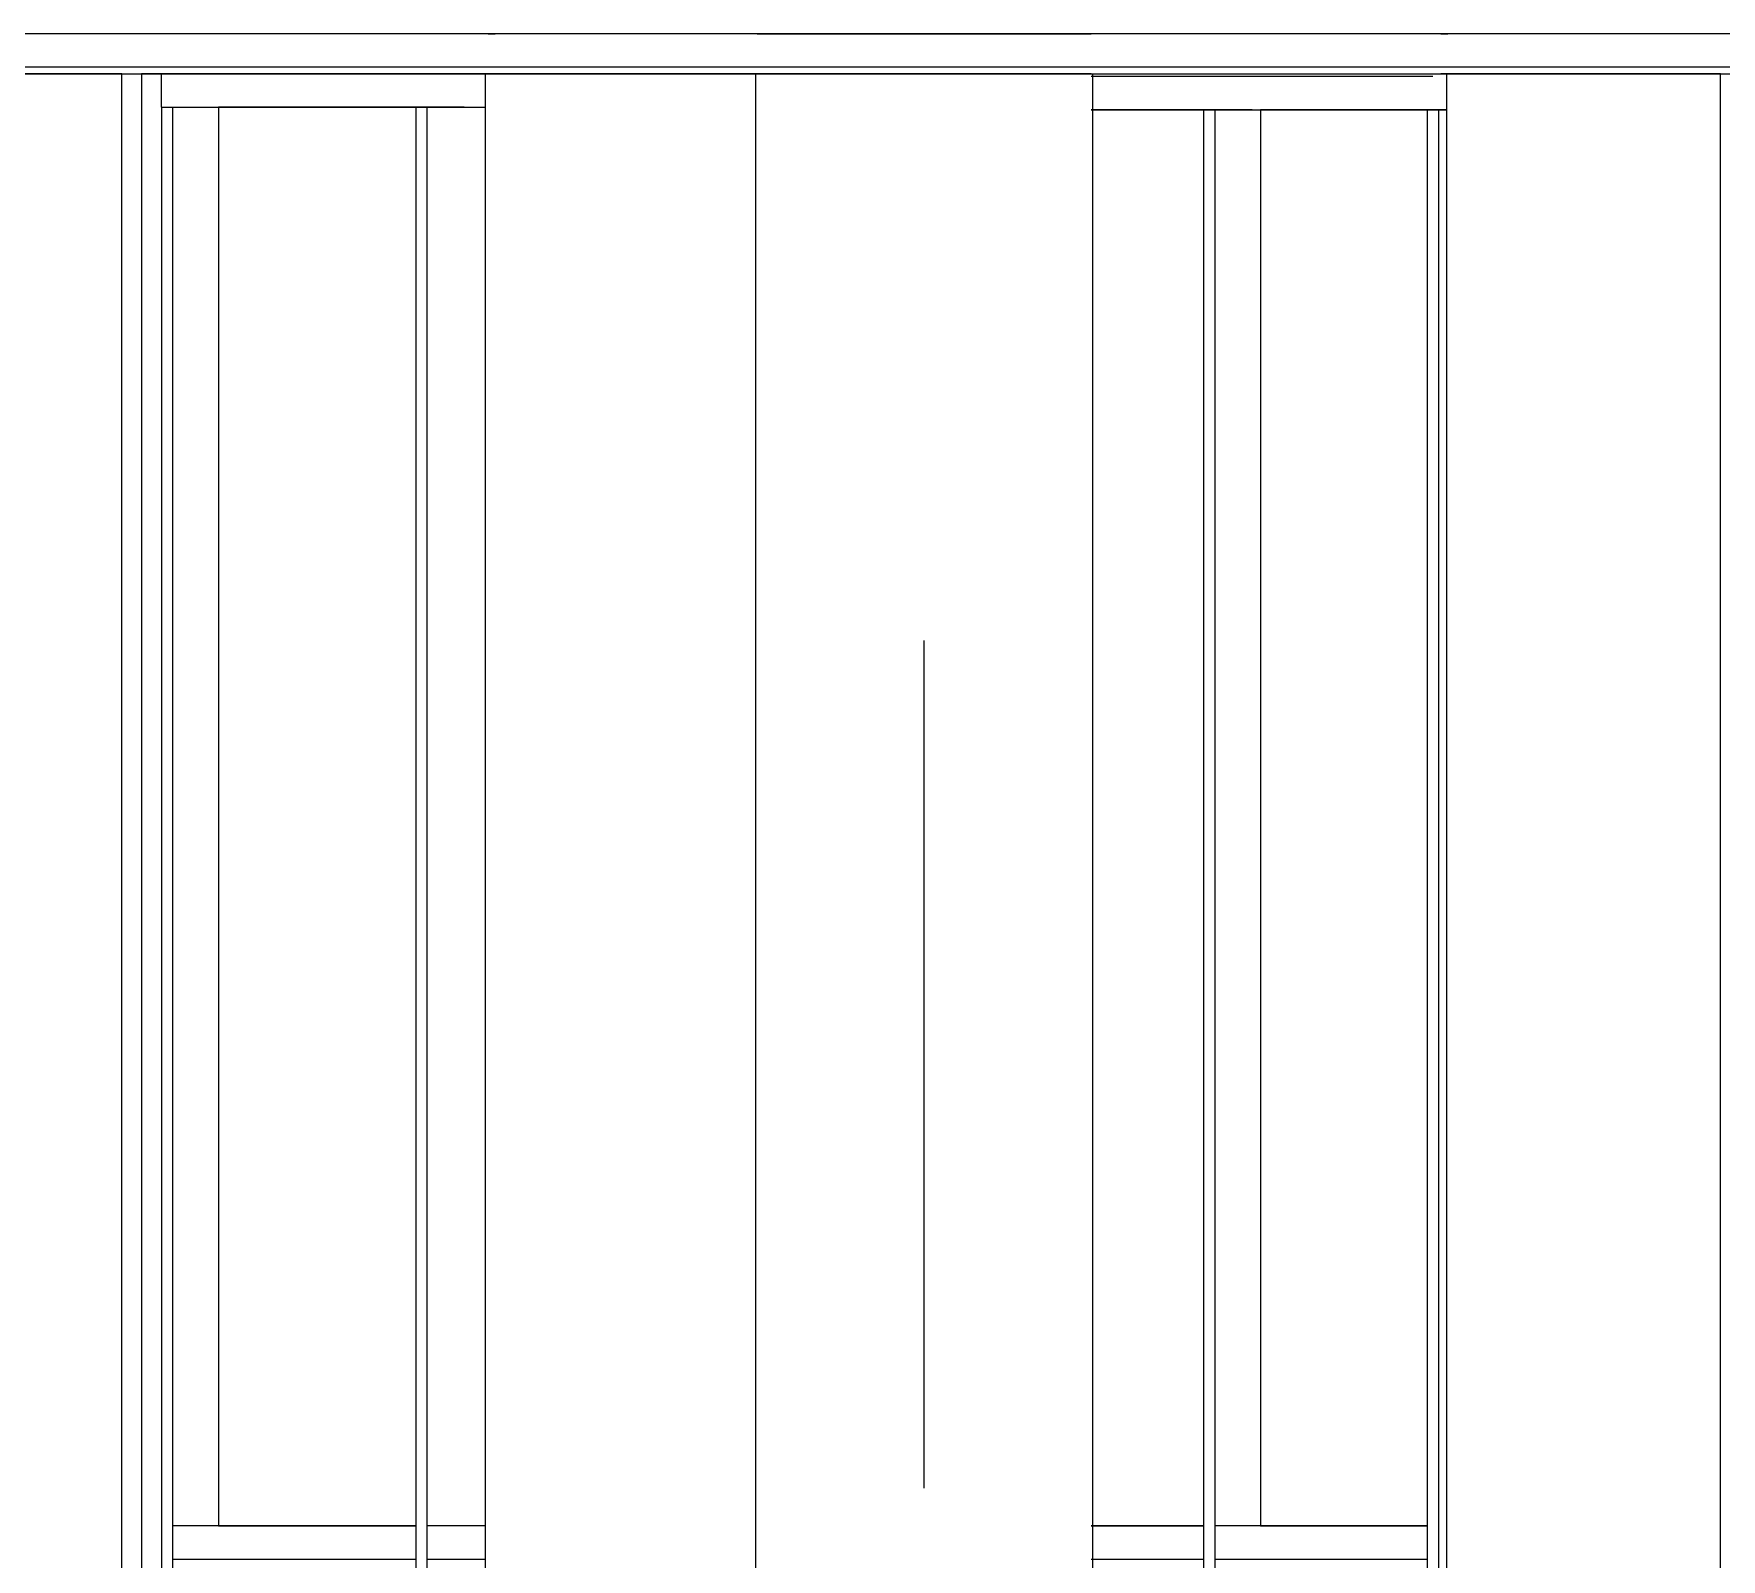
# Model space of a CAD drawing. Header units: millimetres. Extents: x 51154 to 151340, y -24069 to 30962.
# Drawn here: x 134198 to 136725, y 9175 to 11460 of the extents above; entities that cross this region are included whole.
import ezdxf

# ---------------------------------------------------------------- set-up
doc = ezdxf.new("R2010")
doc.units = ezdxf.units.MM
doc.linetypes.add('Осевые', pattern=[6350, 1270, -952.5, 3175, -952.5])
for name, color, linetype, lineweight in [('Импосты витража', 7, 'Continuous', 9), ('Каркас несущий', 7, 'Continuous', 9), ('Отделка 1 _4_-1', 7, 'Continuous', 9), ('Потолки', 7, 'Continuous', 9), ('Стены', 7, 'Continuous', 9), ('Структура _1_', 7, 'Continuous', 18)]:
    doc.layers.add(name, color=color, linetype=linetype, lineweight=lineweight)
doc.layers.add('Оси-3', color=7, linetype='Осевые', lineweight=9, true_color=0xaaaaaa)

# ---------------------------------------------------------------- blocks, each defined once
blk = doc.blocks.new('Прямоугольный импост - Прямоугольный черный-8339184-Разрез 1-1')
at = {"layer": 'Импосты витража'}
for p, q in [((135958.7, 11396.2), (135781.6, 11396.2)), ((135781.6, 11346.2), (135958.7, 11346.2))]:
    blk.add_line(p, q, dxfattribs=at)
blk = doc.blocks.new('Прямоугольный импост - Прямоугольный черный-V85-Разрез 1-1')
at = {"layer": 'Импосты витража'}
for p, q in [((136293.4, 11396.2), (135958.7, 11396.2)), ((135958.7, 11346.2), (136293.4, 11346.2))]:
    blk.add_line(p, q, dxfattribs=at)
blk = doc.blocks.new('Прямоугольный импост - Прямоугольный черный-V93-Разрез 1-1')
at = {"layer": 'Импосты витража'}
for p, q in [((135950, 9200), (135950, 6600)), ((135967.4, 6600), (135967.4, 9200))]:
    blk.add_line(p, q, dxfattribs=at)
blk = doc.blocks.new('Прямоугольный импост - Прямоугольный черный-8339283-Разрез 1-1')
at = {"layer": 'Импосты витража'}
for p, q in [((135950, 11346.2), (135967.4, 11346.2)), ((135950, 11346.2), (135950, 9200)), ((135967.4, 11346.2), (136108, 11346.2)), ((135967.4, 9200), (135967.4, 11346.2))]:
    blk.add_line(p, q, dxfattribs=at)
blk = doc.blocks.new('Прямоугольный импост - Прямоугольный черный-V96-Разрез 1-1')
at = {"layer": 'Импосты витража'}
for p, q in [((136284.7, 11346.2), (136302.2, 11346.2)), ((136284.7, 11346.2), (136284.7, 9200)), ((136302.2, 11346.2), (136314, 11346.2)), ((136302.2, 9200), (136302.2, 11346.2))]:
    blk.add_line(p, q, dxfattribs=at)
blk = doc.blocks.new('Прямоугольный импост - Прямоугольный черный-V89-Разрез 1-1')
at = {"layer": 'Импосты витража'}
for p, q in [((135950, 3025), (135781.6, 3025)), ((135950, 3025), (135950, 2975)), ((135781.6, 2975), (135950, 2975))]:
    blk.add_line(p, q, dxfattribs=at)
blk = doc.blocks.new('Прямоугольный импост - Прямоугольный черный-V90-Разрез 1-1')
at = {"layer": 'Импосты витража'}
for p, q in [((135967.4, 2975), (135967.4, 3025)), ((136284.7, 3025), (135967.4, 3025)), ((136284.7, 3025), (136284.7, 2975)), ((135967.4, 2975), (136284.7, 2975))]:
    blk.add_line(p, q, dxfattribs=at)
blk = doc.blocks.new('Прямоугольный импост - Прямоугольный черный-8339359-Разрез 1-1')
at = {"layer": 'Импосты витража'}
for p, q in [((134389.5, 11350), (134389.5, 11400)), ((134778.6, 11400), (134389.5, 11400)), ((134389.5, 11350), (134778.6, 11350))]:
    blk.add_line(p, q, dxfattribs=at)
blk = doc.blocks.new('Прямоугольный импост - Прямоугольный черный-8339247-Разрез 1-1')
at = {"layer": 'Импосты витража'}
for p, q in [((139199.9, 11350), (139217, 11350)), ((139199.9, 11350), (139199.9, 9200)), ((139217, 11350), (139357.9, 11350)), ((139217, 9200), (139217, 11350))]:
    blk.add_line(p, q, dxfattribs=at)
blk = doc.blocks.new('Прямоугольный импост - Прямоугольный черный-8339212-Разрез 1-1')
at = {"layer": 'Импосты витража'}
for p, q in [((139199.9, 9200), (139199.9, 6600)), ((139217, 6600), (139217, 9200))]:
    blk.add_line(p, q, dxfattribs=at)
blk = doc.blocks.new('Прямоугольный импост - Прямоугольный черный-8339177-Разрез 1-1')
at = {"layer": 'Импосты витража'}
for p, q in [((139504.5, 9200), (139504.5, 6600)), ((139521.6, 6600), (139521.6, 9200))]:
    blk.add_line(p, q, dxfattribs=at)
blk = doc.blocks.new('Прямоугольный импост - Прямоугольный черный-V109-Разрез 1-1')
at = {"layer": 'Импосты витража'}
for p, q in [((134770.1, 11350), (134787.2, 11350)), ((134770.1, 11350), (134770.1, 9200)), ((134787.2, 11350), (134874, 11350)), ((134787.2, 9200), (134787.2, 11350))]:
    blk.add_line(p, q, dxfattribs=at)
blk = doc.blocks.new('Прямоугольный импост - Прямоугольный черный-8339364-Разрез 1-1')
at = {"layer": 'Импосты витража'}
for p, q in [((134406.6, 2975), (134406.6, 3025)), ((134770.1, 3025), (134406.6, 3025)), ((134770.1, 3025), (134770.1, 2975)), ((134406.6, 2975), (134770.1, 2975))]:
    blk.add_line(p, q, dxfattribs=at)
blk = doc.blocks.new('Прямоугольный импост - Прямоугольный черный-V112-Разрез 1-1')
at = {"layer": 'Импосты витража'}
for p, q in [((134787.2, 9175), (134787.2, 9225)), ((134874, 9225), (134787.2, 9225)), ((134787.2, 9175), (134874, 9175))]:
    blk.add_line(p, q, dxfattribs=at)
blk = doc.blocks.new('Прямоугольный импост - Прямоугольный черный-8339368-Разрез 1-1')
at = {"layer": 'Импосты витража'}
for p, q in [((135183.3, 11400), (134778.6, 11400)), ((134778.6, 11350), (134874, 11350))]:
    blk.add_line(p, q, dxfattribs=at)

msp = doc.modelspace()

# ---------------------------------------------------------------- linework, layer by layer
at = {"layer": 'Каркас несущий'}
for p, q in [((133799.4, 11400), (135331.6, 11400)), ((135731.6, 11400), (141491.3, 11400))]:
    msp.add_line(p, q, dxfattribs=at)
at = {"layer": 'Оси-3'}
msp.add_line((135531.6, -22468.7), (135531.6, 29000), dxfattribs=at)
at = {"layer": 'Отделка 1 _4_-1'}
msp.add_line((132850.1, 11400), (141815.2, 11400), dxfattribs=at)
at = {"layer": 'Потолки'}
for p, q in [((134878.4, 11460), (134888.9, 11460)), ((135281.6, 11460), (135331.6, 11460)), ((135281.6, 11460), (135781.6, 11460)), ((135731.6, 11460), (135781.6, 11460)), ((136305.5, 11460), (136316.1, 11460)), ((135110.1, 11400), (134878.4, 11400)), ((135331.6, 11400), (135281.6, 11400)), ((135781.6, 11400), (135281.6, 11400)), ((135781.6, 11400), (135731.6, 11400)), ((136559.9, 11400), (136305.5, 11400))]:
    msp.add_line(p, q, dxfattribs=at)
at = {"layer": 'Стены'}
for p, q in [((133555.5, 11400), (135331.6, 11400)), ((134330, 11400), (134057.1, 11400)), ((134289.3, 11400), (134359.4, 11400)), ((134330, 6600), (134330, 11400)), ((134751.5, 11400), (134359.4, 11400)), ((134359.4, 11400), (134359.4, 6600)), ((135284.4, 11400), (134874, 11400)), ((134874, 11400), (134874, 6600)), ((135279.6, 6600), (135279.6, 11400)), ((135781.6, 11400), (135281.6, 11400)), ((135731.6, 11400), (141766.1, 11400)), ((135783.6, 11400), (135783.6, 6600)), ((136724.4, 11400), (136314, 11400)), ((136314, 11400), (136314, 6600)), ((136724.4, 6600), (136724.4, 11400)), ((134838.2, 11350), (134474.7, 11350)), ((134474.7, 11350), (134474.7, 9225)), ((134842.9, 11350), (134838.2, 11350)), ((136017.9, 11346.2), (135781.6, 11346.2)), ((136022.6, 11346.2), (136017.9, 11346.2)), ((136314, 11346.2), (136035.4, 11346.2)), ((136035.4, 11346.2), (136035.4, 9225)), ((134474.7, 9225), (134770.1, 9225)), ((135781.6, 9225), (135950, 9225)), ((136035.4, 9225), (136284.7, 9225))]:
    msp.add_line(p, q, dxfattribs=at)
at = {"layer": 'Структура _1_'}
for p, q in [((141815.2, 11460), (132838.1, 11460)), ((141815.2, 11410), (132850.1, 11410))]:
    msp.add_line(p, q, dxfattribs=at)

# ---------------------------------------------------------------- block references
at = {"layer": 'Импосты витража'}
for name, p in [('Прямоугольный импост - Прямоугольный черный-8339359-Разрез 1-1', (0, 0)), ('Прямоугольный импост - Прямоугольный черный-8339368-Разрез 1-1', (0, 0)), ('Прямоугольный импост - Прямоугольный черный-8339184-Разрез 1-1', (0, 0)), ('Прямоугольный импост - Прямоугольный черный-V85-Разрез 1-1', (0, 0)), ('Прямоугольный импост - Прямоугольный черный-8339247-Разрез 1-1', (-4810.4, 0)), ('Прямоугольный импост - Прямоугольный черный-V109-Разрез 1-1', (0, 0)), ('Прямоугольный импост - Прямоугольный черный-8339283-Разрез 1-1', (0, 0)), ('Прямоугольный импост - Прямоугольный черный-V96-Разрез 1-1', (0, 0)), ('Прямоугольный импост - Прямоугольный черный-8339364-Разрез 1-1', (0, 6200)), ('Прямоугольный импост - Прямоугольный черный-V112-Разрез 1-1', (0, 0)), ('Прямоугольный импост - Прямоугольный черный-V89-Разрез 1-1', (0, 6200)), ('Прямоугольный импост - Прямоугольный черный-V90-Разрез 1-1', (0, 6200)), ('Прямоугольный импост - Прямоугольный черный-8339212-Разрез 1-1', (-4810.4, 0)), ('Прямоугольный импост - Прямоугольный черный-8339177-Разрез 1-1', (-4734.4, 0)), ('Прямоугольный импост - Прямоугольный черный-V93-Разрез 1-1', (0, 0)), ('Прямоугольный импост - Прямоугольный черный-V93-Разрез 1-1', (334.8, 0))]:
    msp.add_blockref(name, p, dxfattribs=at)

doc.saveas('drawing.dxf')
